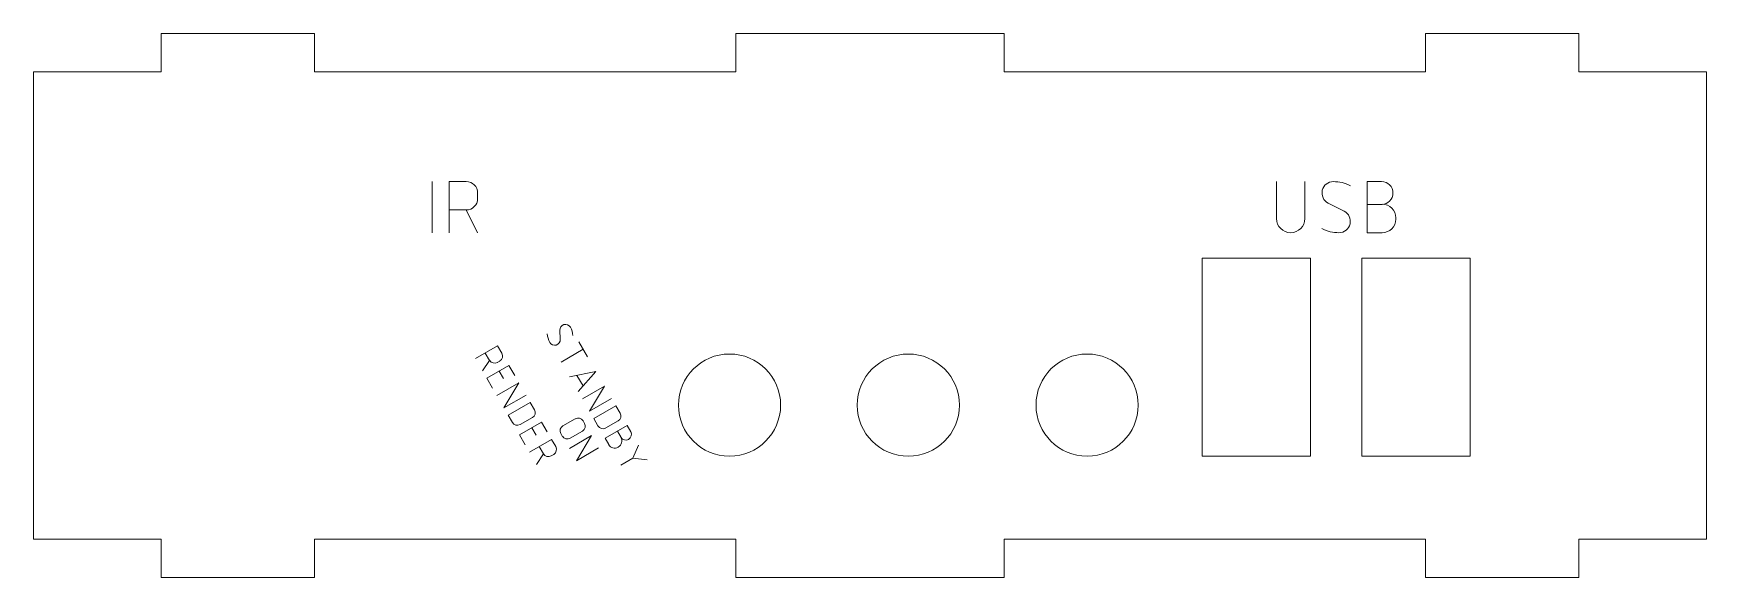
# Model space of a CAD drawing. Header units: millimetres. Extents: x 5 to 136, y 236 to 278.
import ezdxf

# ---------------------------------------------------------------- set-up
doc = ezdxf.new("R2010")
doc.units = ezdxf.units.MM
doc.layers.get('0').update_dxf_attribs({"linetype": 'CONTINUOUS', "lineweight": 0})

msp = doc.modelspace()

# ---------------------------------------------------------------- linework, layer by layer
for p, q in [((15, 278.2), (27, 278.2)), ((15, 278.2), (15, 275.2)), ((27, 278.2), (27, 275.2)), ((60, 278.2), (81, 278.2)), ((60, 278.2), (60, 275.2)), ((81, 278.2), (81, 275.2)), ((126, 278.2), (114, 278.2)), ((114, 278.2), (114, 275.2)), ((126, 275.2), (126, 278.2)), ((5, 238.6), (5, 275.2)), ((5, 275.2), (15, 275.2)), ((27, 275.2), (60, 275.2)), ((114, 275.2), (81, 275.2)), ((126, 275.2), (136, 275.2)), ((136, 238.6), (136, 275.2)), ((36.22, 266.6), (36.22, 262.6)), ((37.56, 262.6), (37.56, 266.6)), ((37.56, 266.6), (38.89, 266.6)), ((102.33, 266.6), (102.33, 263.71)), ((104.56, 263.71), (104.56, 266.6)), ((109.44, 262.6), (109.44, 266.6)), ((109.44, 266.6), (110.56, 266.6)), ((39.78, 265.71), (39.78, 265.27)), ((106.37, 264.92), (107.63, 264.28)), ((109.44, 264.82), (110.6, 264.82)), ((38.89, 264.38), (37.56, 264.38)), ((38.89, 264.38), (39.78, 262.6)), ((111.67, 263.76), (111.67, 263.67)), ((110.6, 262.6), (109.44, 262.6)), ((96.5, 245.1), (96.5, 260.6)), ((96.5, 260.6), (105, 260.6)), ((105, 245.1), (105, 260.6)), ((109, 245.1), (109, 260.6)), ((109, 260.6), (117.5, 260.6)), ((117.5, 245.1), (117.5, 260.6)), ((46.21, 254.96), (46.25, 254.26)), ((39.61, 252.74), (41.34, 253.74)), ((40.71, 252.6), (40.38, 253.18)), ((41.34, 253.74), (41.68, 253.16)), ((48.04, 253.47), (46.31, 252.47)), ((47.71, 254.05), (48.38, 252.89)), ((40.71, 252.6), (40.17, 251.78)), ((42.23, 252.2), (40.5, 251.2)), ((41.51, 252.55), (41.32, 252.44)), ((41.46, 251.75), (41.8, 251.18)), ((42.68, 251.43), (42.23, 252.2)), ((46.98, 251.32), (49.04, 251.74)), ((49.04, 251.74), (47.64, 250.16)), ((40.5, 251.2), (40.94, 250.43)), ((41.28, 249.85), (43.01, 250.85)), ((43.01, 250.85), (41.83, 248.89)), ((47.55, 251.43), (48.03, 250.6)), ((47.98, 249.58), (49.71, 250.58)), ((49.71, 250.58), (48.53, 248.62)), ((41.83, 248.89), (43.57, 249.89)), ((43.9, 249.31), (42.17, 248.31)), ((44.23, 248.73), (43.9, 249.31)), ((48.53, 248.62), (50.27, 249.62)), ((50.6, 249.05), (48.87, 248.05)), ((50.93, 248.47), (50.6, 249.05)), ((42.17, 248.31), (42.5, 247.73)), ((44.79, 247.77), (43.06, 246.77)), ((43.11, 247.57), (44.07, 248.13)), ((45.23, 247), (44.79, 247.77)), ((46.46, 247.47), (47.42, 248.03)), ((48.03, 247.87), (48.14, 247.67)), ((48.87, 248.05), (49.2, 247.47)), ((49.81, 247.31), (50.77, 247.86)), ((43.06, 246.77), (43.5, 246)), ((43.83, 245.42), (45.57, 246.42)), ((44.02, 247.33), (44.35, 246.75)), ((45.57, 246.42), (45.9, 245.85)), ((46.41, 246.67), (46.3, 246.87)), ((46.97, 245.71), (48.7, 246.71)), ((47.98, 247.07), (47.02, 246.51)), ((48.7, 246.71), (47.52, 244.75)), ((49.76, 246.51), (51.49, 247.51)), ((50.04, 246.01), (49.76, 246.51)), ((50.72, 247.06), (51.01, 246.56)), ((51.49, 247.51), (51.77, 247.02)), ((44.94, 245.29), (44.39, 244.46)), ((44.94, 245.29), (44.6, 245.87)), ((45.74, 245.24), (45.54, 245.13)), ((47.52, 244.75), (49.25, 245.75)), ((50.81, 245.83), (50.77, 245.81)), ((52.38, 245.97), (51.94, 244.94)), ((96.5, 245.1), (105, 245.1)), ((109, 245.1), (117.5, 245.1)), ((51.94, 244.94), (50.98, 244.39)), ((51.94, 244.94), (53.04, 244.81)), ((5, 238.6), (15, 238.6)), ((15, 235.6), (15, 238.6)), ((27, 235.6), (27, 238.6)), ((27, 238.6), (60, 238.6)), ((60, 235.6), (60, 238.6)), ((81, 235.6), (81, 238.6)), ((114, 238.6), (81, 238.6)), ((114, 235.6), (114, 238.6)), ((126, 238.6), (126, 235.6)), ((126, 238.6), (136, 238.6)), ((15, 235.6), (27, 235.6)), ((60, 235.6), (81, 235.6)), ((126, 235.6), (114, 235.6))]:
    msp.add_line(p, q)
for centre in [(59.5, 249.1), (73.5, 249.1), (87.5, 249.1)]:
    msp.add_circle(centre, 4)
for centre, radius, start, end in [((38.89, 265.71), 0.889, 0, 90), ((106.78, 265.71), 0.889, 90, 242.9812), ((106.78, 263.66), 2.94, 63.0746, 90), ((110.56, 265.71), 0.889, 270, 90), ((38.89, 265.27), 0.889, 270, 0), ((110.6, 263.76), 1.07, 0, 90), ((103.44, 263.71), 1.11, 180, 0), ((107.22, 263.49), 0.889, 270, 62.9812), ((110.6, 263.67), 1.07, 270, 0), ((107.22, 265.54), 2.94, 243.0746, 270), ((46.7, 254.75), 1.47, 183.0746, 210), ((45.81, 254.23), 0.444, 210, 2.9812), ((46.66, 254.98), 0.444, 30, 182.9812), ((45.77, 254.47), 1.47, 3.0746, 30), ((41.29, 252.94), 0.444, 300, 30), ((41.1, 252.83), 0.444, 210, 300), ((42.88, 247.96), 0.444, 210, 300), ((43.85, 248.51), 0.444, 300, 30), ((47.65, 247.64), 0.444, 30, 120), ((47.76, 247.45), 0.444, 300, 30), ((50.55, 248.25), 0.444, 300, 30), ((46.68, 247.09), 0.444, 120, 210), ((46.8, 246.9), 0.444, 210, 300), ((49.58, 247.69), 0.444, 210, 300), ((50.54, 246.29), 0.533, 300, 30), ((51.38, 246.8), 0.444, 210, 30), ((45.32, 245.51), 0.444, 210, 300), ((45.51, 245.63), 0.444, 300, 30), ((50.51, 246.27), 0.533, 210, 300)]:
    msp.add_arc(centre, radius, start, end)

doc.saveas('drawing.dxf')
